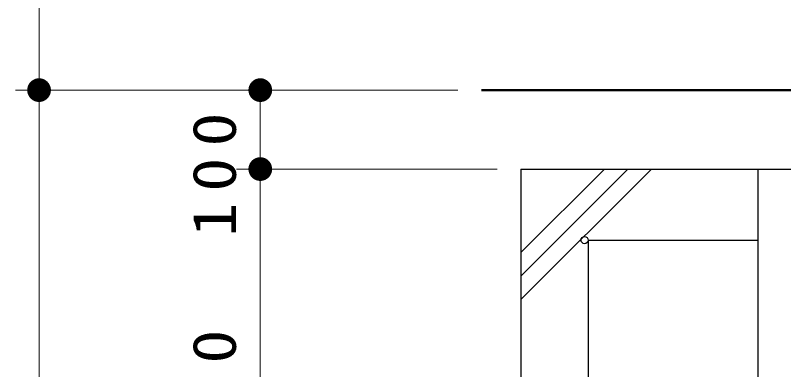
# Model space of a CAD drawing. Units: millimetres on the paper, scale 1:30. Extents: x -385 to 0, y 0 to 267.
# Drawn here: x -171.28 to -138.87, y 121.16 to 136.12 of the extents above; entities that cross this region are included whole.
import ezdxf

# ---------------------------------------------------------------- set-up
doc = ezdxf.new("R2010")
doc.units = ezdxf.units.MM
doc.layers.add('1_30', color=7, linetype='Continuous', lineweight=25)
doc.styles.add('ＭＳ ゴシック', font='')
doc.styles.get('ＭＳ ゴシック').set_extended_font_data('MS Gothic')

# ---------------------------------------------------------------- blocks, each defined once
blk = doc.blocks.new('filled_dot')
at = {"color": 0, "linetype": 'Continuous', "lineweight": -2, "const_width": 1.25}
blk.add_lwpolyline([(-0.625, 0, 1), (0.625, 0, 1)], format="xyb", close=True, dxfattribs=at)

msp = doc.modelspace()

# ---------------------------------------------------------------- linework, layer by layer
at = {"layer": '1_30', "lineweight": 13}
for p, q in [((-170.284, 132.963), (-170.284, 214.129)), ((-152.617, 132.963), (-171.284, 132.963)), ((-152.617, 132.963), (-171.284, 132.963)), ((-170.284, 104.629), (-170.284, 132.963)), ((-160.95, 129.629), (-160.95, 132.963)), ((-150.95, 129.629), (-161.95, 129.629)), ((-160.95, 111.296), (-160.95, 129.629)), ((-149.951, 126.104), (-146.425, 129.629)), ((-149.951, 125.114), (-145.435, 129.629)), ((-149.951, 124.124), (-144.445, 129.629))]:
    msp.add_line(p, q, dxfattribs=at)
at = {"layer": '1_30', "color": 4, "lineweight": 50}
msp.add_line((-138.284, 132.963), (-151.617, 132.963), dxfattribs=at)
at = {"layer": '1_30'}
for p, q in [((-149.95, 129.629), (-149.95, 111.296)), ((-149.95, 129.629), (-138.284, 129.629)), ((-139.95, 129.629), (-139.95, 111.296)), ((-147.117, 126.629), (-139.95, 126.629)), ((-147.117, 126.629), (-147.117, 114.296))]:
    msp.add_line(p, q, dxfattribs=at)
msp.add_circle((-147.267, 126.629), 0.15, dxfattribs=at)

# ---------------------------------------------------------------- block references
at = {"layer": '1_30', "lineweight": 13, "xscale": 0.4, "yscale": 0.4}
for p, rotation in [((-170.284, 132.963), 270), ((-170.284, 132.963), 90), ((-160.95, 132.963), 270), ((-160.95, 129.629), 270), ((-160.95, 129.629), 90)]:
    msp.add_blockref('filled_dot', p, dxfattribs=dict(at, rotation=rotation))

# ---------------------------------------------------------------- texts
at = {"layer": '1_30', "char_height": 1.833, "attachment_point": 8, "rotation": 90, "style": 'ＭＳ ゴシック'}
for s, insert in [('\\T1.33;\\W1.15;100', (-161.95, 129.629)), ('\\T1.33;\\W1.15;550', (-161.95, 120.463))]:
    msp.add_mtext(s, dxfattribs=dict(at, insert=insert))

doc.saveas('drawing.dxf')
